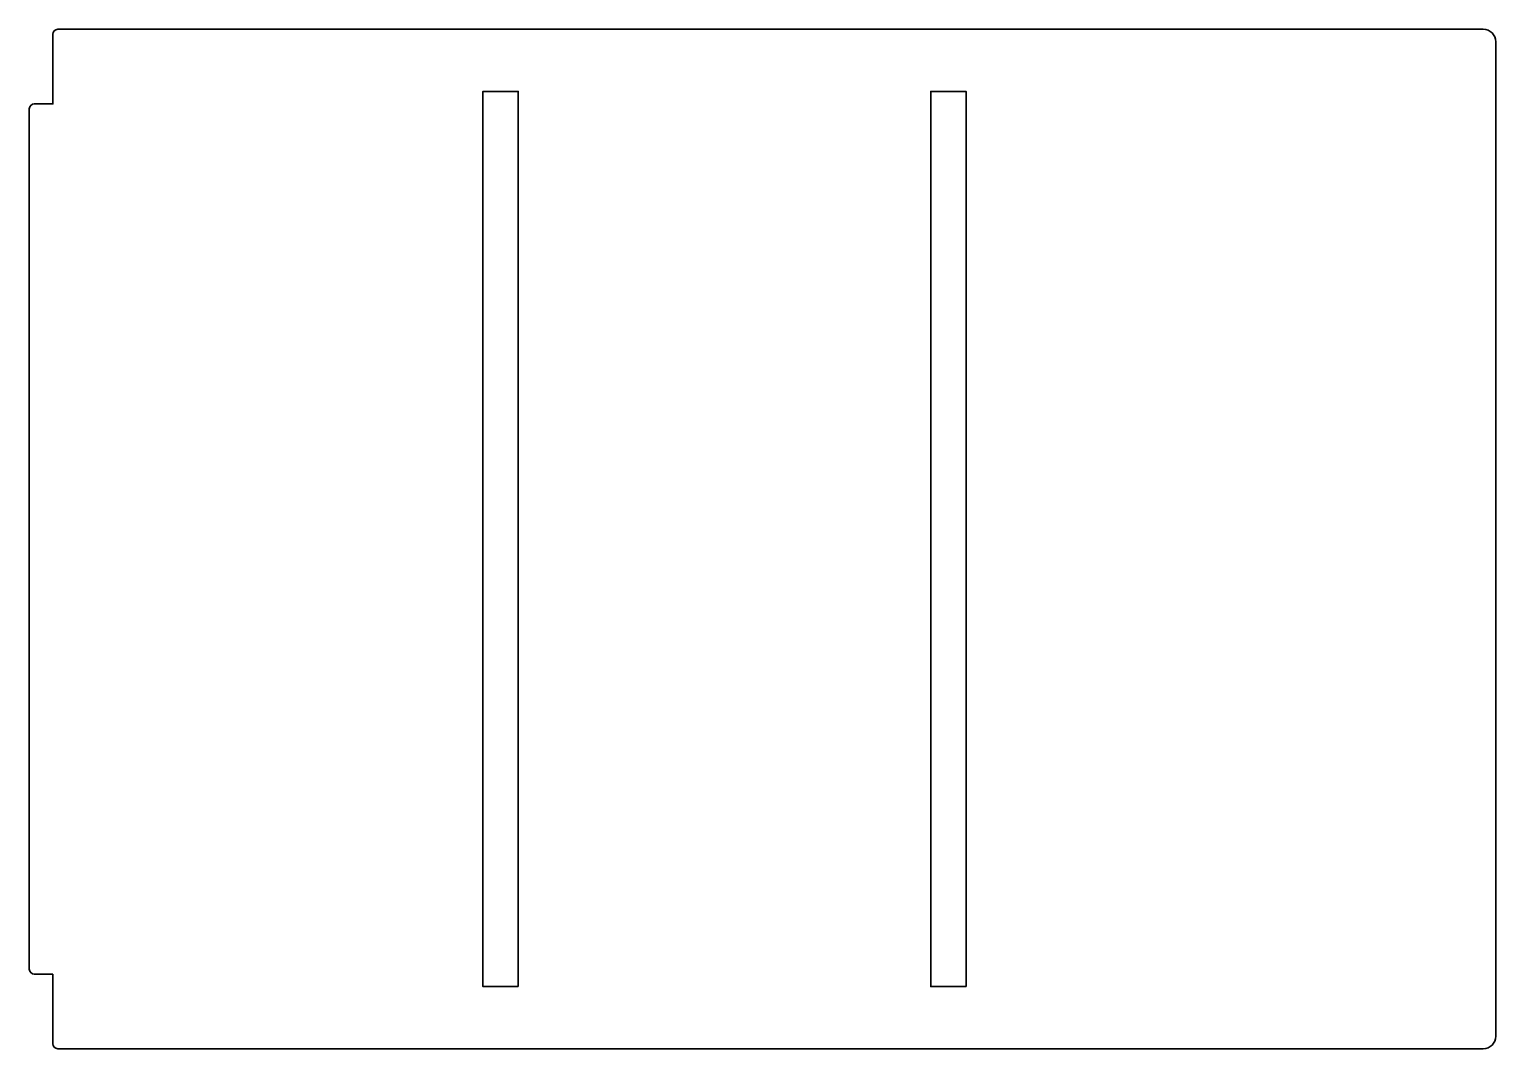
# Model space of a CAD drawing. Header units: inches. Extents: x 9.3 to 38.7, y -34.3 to -13.8.
import ezdxf

# ---------------------------------------------------------------- set-up
doc = ezdxf.new("R2010")
doc.units = ezdxf.units.IN
doc.header["$MEASUREMENT"] = 0
doc.layers.add('Outline', color=7, linetype='Continuous', lineweight=0)
doc.layers.add('Pocket', color=7, linetype='Continuous', lineweight=0)

msp = doc.modelspace()

# ---------------------------------------------------------------- linework, layer by layer
at = {"layer": 'Outline', "color": 18, "lineweight": 35, "true_color": 0x000000}
msp.add_open_spline([(9.73, -32.757), (9.73, -32.757), (9.73, -34.157), (9.73, -34.157), (9.73, -34.212), (9.774, -34.257), (9.83, -34.257), (9.83, -34.257), (38.48, -34.257), (38.48, -34.257), (38.618, -34.257), (38.73, -34.145), (38.73, -34.007), (38.73, -34.007), (38.73, -14.007), (38.73, -14.007), (38.73, -13.869), (38.618, -13.757), (38.48, -13.757), (38.48, -13.757), (9.83, -13.757), (9.83, -13.757), (9.774, -13.757), (9.73, -13.801), (9.73, -13.857), (9.73, -13.857), (9.73, -15.257), (9.73, -15.257), (9.73, -15.257), (9.357, -15.257), (9.357, -15.257), (9.302, -15.257), (9.257, -15.301), (9.257, -15.357), (9.257, -15.357), (9.257, -32.657), (9.257, -32.657), (9.257, -32.712), (9.302, -32.757), (9.357, -32.757), (9.357, -32.757), (9.73, -32.757), (9.73, -32.757)], degree=3, knots=[0, 0, 0, 0, 1, 1, 1, 2, 2, 2, 3, 3, 3, 4, 4, 4, 5, 5, 5, 6, 6, 6, 7, 7, 7, 8, 8, 8, 9, 9, 9, 10, 10, 10, 11, 11, 11, 12, 12, 12, 13, 13, 13, 14, 14, 14, 14], dxfattribs=at)
at = {"layer": 'Pocket', "color": 18, "lineweight": 35, "true_color": 0x000000}
for points in [[(19.084, -33.007), (18.375, -33.007), (18.375, -15.007), (19.084, -15.007)], [(28.084, -33.007), (27.375, -33.007), (27.375, -15.007), (28.084, -15.007)]]:
    msp.add_lwpolyline(points, close=True, dxfattribs=at)

doc.saveas('drawing.dxf')
